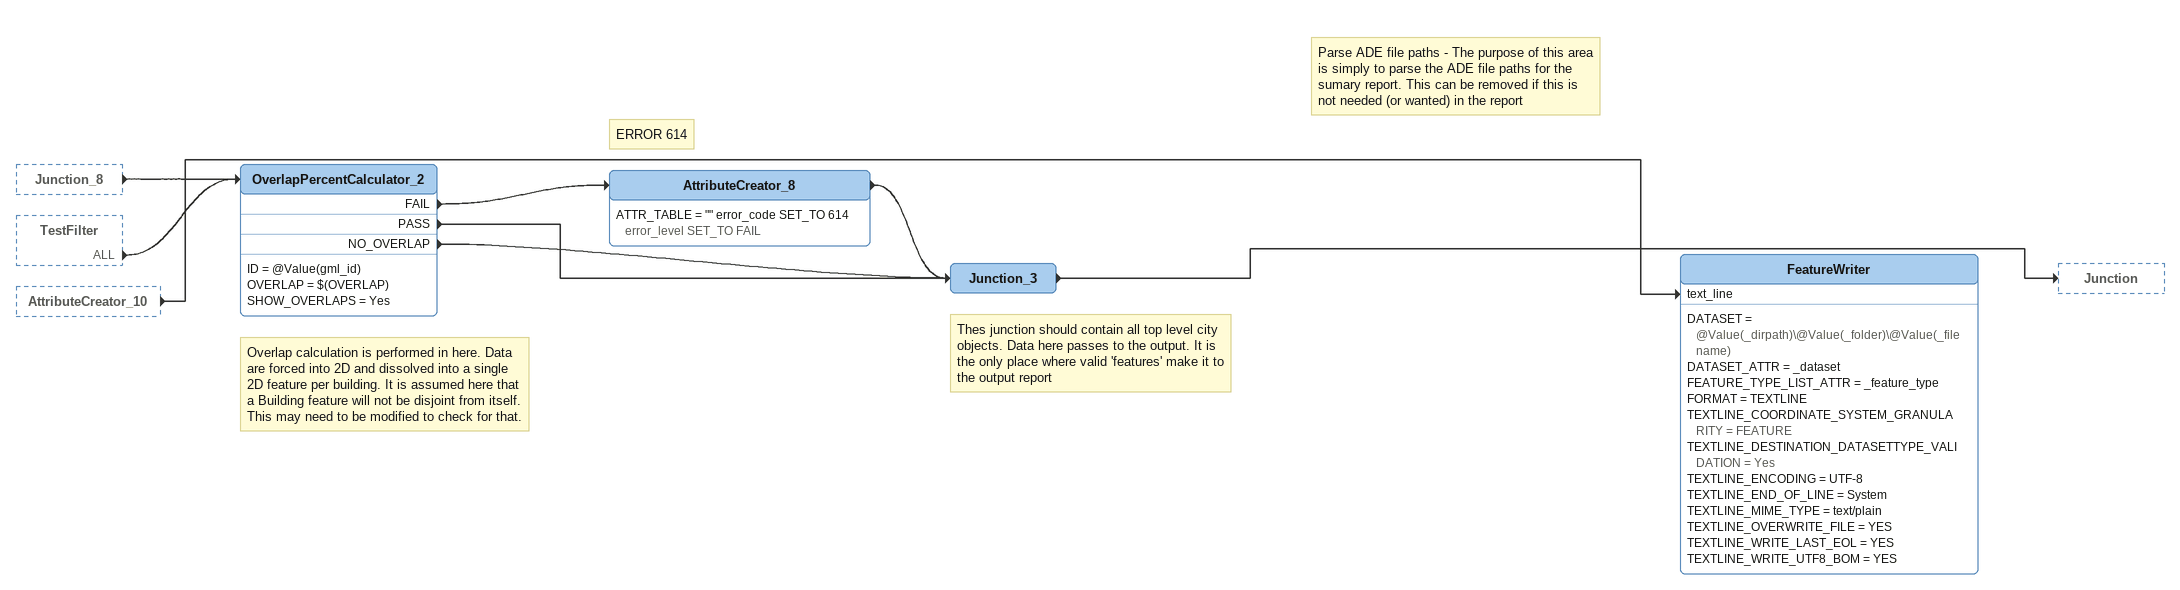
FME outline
Junction_8 [outside]
    -> OverlapPercentCalculator_2
TestFilter [outside]
    ALL -> OverlapPercentCalculator_2
AttributeCreator_10 [outside]
    -> FeatureWriter [text_line]
Note: Overlap calculation is performed in here. Data are forced into 2D and dissolved into a single 2D feature per building. It is assumed here that a Building feature will not be disjoint from itself. / This may need to be modified to check for that.
OverlapPercentCalculator_2
    ID = @Value(gml_id)
    OVERLAP = $(OVERLAP)
    SHOW_OVERLAPS = Yes
    FAIL -> AttributeCreator_8
    PASS -> Junction_3
    NO_OVERLAP -> Junction_3
Note: ERROR 614
AttributeCreator_8
    ATTR_TABLE = "" error_code SET_TO 614  error_level SET_TO FAIL
    -> Junction_3
Note: Thes junction should contain all top level city objects. Data here passes to the output. It is the only place where valid 'features' make it to the output report
Junction_3
    -> Junction
Note: Parse ADE file paths - The purpose of this area is simply to parse the ADE file paths for the sumary report. This can be removed if this is not needed (or wanted) in the report
FeatureWriter
    DATASET = @Value(_dirpath)\@Value(_folder)\@Value(_filename)
    DATASET_ATTR = _dataset
    FEATURE_TYPE_LIST_ATTR = _feature_type
    FORMAT = TEXTLINE
    TEXTLINE_COORDINATE_SYSTEM_GRANULARITY = FEATURE
    TEXTLINE_DESTINATION_DATASETTYPE_VALIDATION = Yes
    TEXTLINE_ENCODING = UTF-8
    TEXTLINE_END_OF_LINE = System
    TEXTLINE_MIME_TYPE = text/plain
    TEXTLINE_OVERWRITE_FILE = YES
    TEXTLINE_WRITE_LAST_EOL = YES
    TEXTLINE_WRITE_UTF8_BOM = YES
